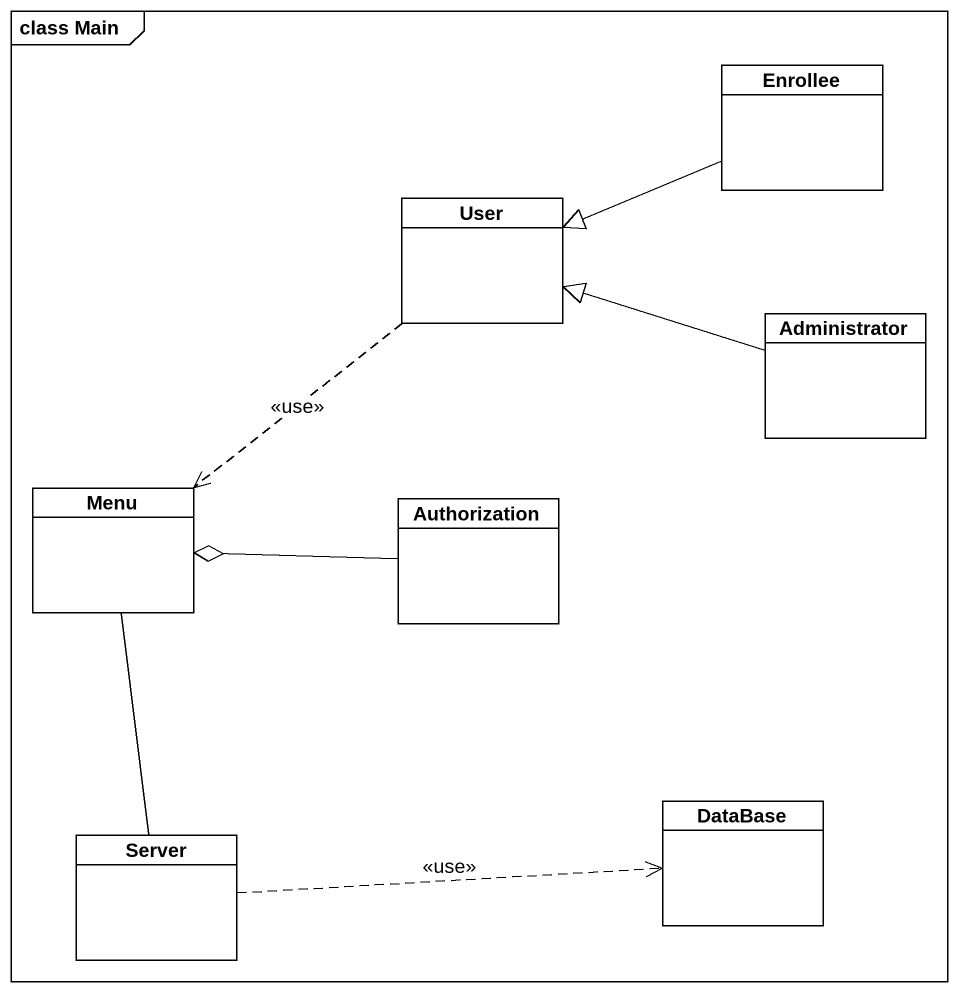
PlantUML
@startuml
mainframe class Main
hide circle
hide empty members
class Enrollee
class User
class Administrator
class Menu
class Authorization
class Server
class "DataBase" as DataBase_
Enrollee -left-|> User
User ..> Menu : <<use>>
Administrator -left-|> User
Menu -- Server
Authorization -left-o Menu
Server .right.> DataBase_ : <<use>>
@enduml
